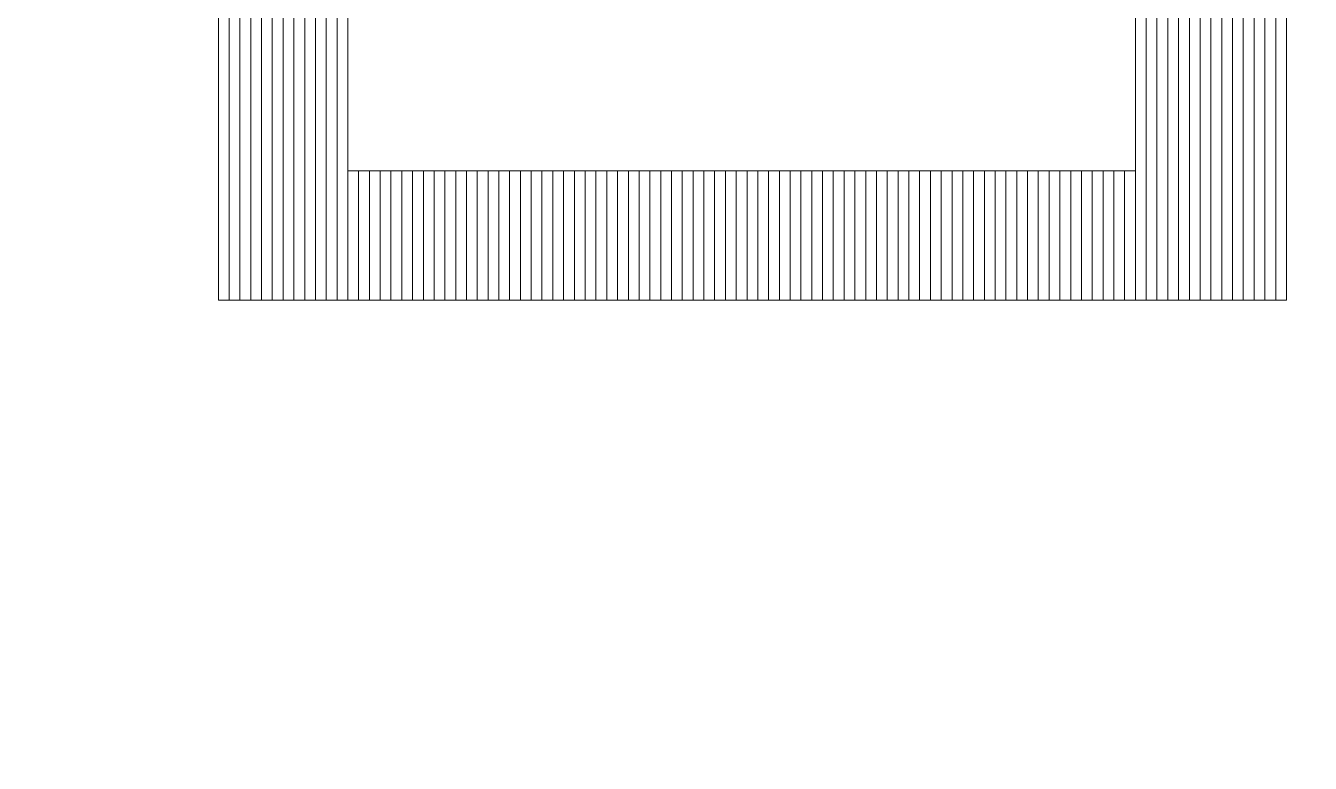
# Model space of a CAD drawing. Header units: millimetres. Extents: x -90 to 99, y -65 to 67.
# Drawn here: x -50.941 to -47.916, y 11.562 to 13.297 of the extents above; entities that cross this region are included whole.
import ezdxf

# ---------------------------------------------------------------- set-up
doc = ezdxf.new("R2010")
doc.units = ezdxf.units.MM
doc.header["$MEASUREMENT"] = 0
doc.layers.add('BG_OUTLINE', color=7, linetype='Continuous')
doc.layers.add('MA_PEN3', color=7, linetype='Continuous')

msp = doc.modelspace()

# ---------------------------------------------------------------- linework, layer by layer
at = {"layer": 'BG_OUTLINE', "color": 3, "lineweight": 9}
msp.add_open_spline([(-71.7269, -61.8795), (-71.7269, -61.8795), (-71.7343, 42.2681), (-71.7343, 42.2681), (-71.7343, 42.2681), (-71.7348, 43.0066), (-71.4419, 43.715), (-70.92, 44.2375), (-70.92, 44.2375), (-70.3982, 44.76), (-69.6866, 45.0538), (-68.9482, 45.0543), (-68.9482, 45.0543), (-68.9482, 45.0543), (75.2046, 45.0543), (75.2046, 45.0543), (75.2046, 45.0543), (76.8319, 45.0552), (78.1763, 43.7805), (78.2661, 42.1556), (78.2661, 42.1556), (78.2661, 42.1556), (78.2661, 31.2814), (78.2661, 31.2814), (78.2661, 31.2814), (78.2661, 31.2814), (72.2646, 31.2814), (72.2646, 31.2814), (72.2646, 31.2814), (72.2646, 31.2814), (72.2646, 26.9814), (72.2646, 26.9814), (72.2646, 26.9814), (72.2646, 26.9814), (78.2661, 26.9814), (78.2661, 26.9814), (78.2661, 26.9814), (78.2661, 26.9814), (78.2661, 18.6553), (78.2661, 18.6553), (78.2661, 18.6553), (78.2661, 18.6553), (72.2496, 18.6553), (72.2496, 18.6553), (72.2496, 18.6553), (72.2496, 18.6553), (72.2496, 14.3553), (72.2496, 14.3553), (72.2496, 14.3553), (72.2496, 14.3553), (78.2661, 14.3553), (78.2661, 14.3553), (78.2661, 14.3553), (78.2661, 14.3553), (78.2661, 9.255), (78.2661, 9.255), (78.2661, 9.255), (78.2661, 9.255), (72.2648, 9.255), (72.2648, 9.255), (72.2648, 9.255), (72.2648, 9.255), (72.2648, 4.955), (72.2648, 4.955), (72.2648, 4.955), (72.2648, 4.955), (78.2661, 4.955), (78.2661, 4.955), (78.2661, 4.955), (78.2661, 4.955), (78.2661, -3.3762), (78.2661, -3.3762), (78.2661, -3.3762), (78.2661, -3.3762), (72.2445, -3.3762), (72.2445, -3.3762), (72.2445, -3.3762), (72.2445, -3.3762), (72.2445, -7.6762), (72.2445, -7.6762), (72.2445, -7.6762), (72.2445, -7.6762), (78.2661, -7.6762), (78.2661, -7.6762), (78.2661, -7.6762), (78.2661, -7.6762), (78.2661, -12.7615), (78.2661, -12.7615), (78.2661, -12.7615), (78.2661, -12.7615), (72.2651, -12.7615), (72.2651, -12.7615), (72.2651, -12.7615), (72.2651, -12.7615), (72.2651, -17.0615), (72.2651, -17.0615), (72.2651, -17.0615), (72.2651, -17.0615), (78.2661, -17.0615), (78.2661, -17.0615), (78.2661, -17.0615), (78.2661, -17.0615), (78.2661, -25.4097), (78.2661, -25.4097), (78.2661, -25.4097), (78.2661, -25.4097), (72.2656, -25.4097), (72.2656, -25.4097), (72.2656, -25.4097), (72.2656, -25.4097), (72.2656, -29.7097), (72.2656, -29.7097), (72.2656, -29.7097), (72.2656, -29.7097), (78.2661, -29.7097), (78.2661, -29.7097), (78.2661, -29.7097), (78.2661, -29.7097), (78.2661, -34.793), (78.2661, -34.793), (78.2661, -34.793), (78.2661, -34.793), (72.2679, -34.793), (72.2679, -34.793), (72.2679, -34.793), (72.2679, -34.793), (72.2679, -39.0929), (72.2679, -39.0929), (72.2679, -39.0929), (72.2679, -39.0929), (78.2661, -39.0929), (78.2661, -39.0929), (78.2661, -39.0929), (78.2661, -39.0929), (78.2661, -47.4269), (78.2661, -47.4269), (78.2661, -47.4269), (78.2661, -47.4269), (72.2679, -47.4269), (72.2679, -47.4269), (72.2679, -47.4269), (72.2679, -47.4269), (72.2679, -51.7269), (72.2679, -51.7269), (72.2679, -51.7269), (72.2679, -51.7269), (78.2661, -51.7269), (78.2661, -51.7269), (78.2661, -51.7269), (78.2661, -51.7269), (78.2661, -51.8138), (78.2661, -51.8138), (78.2661, -51.8138), (78.2661, -51.8138), (78.2656, -61.8468), (78.2656, -61.8468), (78.2656, -61.8468), (78.2661, -62.6669), (77.9407, -63.4536), (77.3612, -64.0339), (77.3612, -64.0339), (76.7817, -64.6142), (75.9915, -64.9405), (75.1713, -64.941), (75.1713, -64.941), (75.1713, -64.941), (-68.6609, -64.9456), (-68.6609, -64.9456), (-68.6609, -64.9456), (-69.4735, -64.9461), (-70.2531, -64.6237), (-70.8281, -64.0495), (-70.8281, -64.0495), (-71.4031, -63.4752), (-71.7264, -62.6922), (-71.7269, -61.8795)], degree=3, knots=[0, 0, 0, 0, 0.022727, 0.022727, 0.022727, 0.022727, 0.045455, 0.045455, 0.045455, 0.045455, 0.068182, 0.068182, 0.068182, 0.068182, 0.090909, 0.090909, 0.090909, 0.090909, 0.113636, 0.113636, 0.113636, 0.113636, 0.136364, 0.136364, 0.136364, 0.136364, 0.159091, 0.159091, 0.159091, 0.159091, 0.181818, 0.181818, 0.181818, 0.181818, 0.204545, 0.204545, 0.204545, 0.204545, 0.227273, 0.227273, 0.227273, 0.227273, 0.25, 0.25, 0.25, 0.25, 0.272727, 0.272727, 0.272727, 0.272727, 0.295455, 0.295455, 0.295455, 0.295455, 0.318182, 0.318182, 0.318182, 0.318182, 0.340909, 0.340909, 0.340909, 0.340909, 0.363636, 0.363636, 0.363636, 0.363636, 0.386364, 0.386364, 0.386364, 0.386364, 0.409091, 0.409091, 0.409091, 0.409091, 0.431818, 0.431818, 0.431818, 0.431818, 0.454545, 0.454545, 0.454545, 0.454545, 0.477273, 0.477273, 0.477273, 0.477273, 0.5, 0.5, 0.5, 0.5, 0.522727, 0.522727, 0.522727, 0.522727, 0.545455, 0.545455, 0.545455, 0.545455, 0.568182, 0.568182, 0.568182, 0.568182, 0.590909, 0.590909, 0.590909, 0.590909, 0.613636, 0.613636, 0.613636, 0.613636, 0.636364, 0.636364, 0.636364, 0.636364, 0.659091, 0.659091, 0.659091, 0.659091, 0.681818, 0.681818, 0.681818, 0.681818, 0.704545, 0.704545, 0.704545, 0.704545, 0.727273, 0.727273, 0.727273, 0.727273, 0.75, 0.75, 0.75, 0.75, 0.772727, 0.772727, 0.772727, 0.772727, 0.795455, 0.795455, 0.795455, 0.795455, 0.818182, 0.818182, 0.818182, 0.818182, 0.840909, 0.840909, 0.840909, 0.840909, 0.863636, 0.863636, 0.863636, 0.863636, 0.886364, 0.886364, 0.886364, 0.886364, 0.909091, 0.909091, 0.909091, 0.909091, 0.931818, 0.931818, 0.931818, 0.931818, 0.954545, 0.954545, 0.954545, 0.954545, 0.977273, 0.977273, 0.977273, 0.977273, 1, 1, 1, 1], dxfattribs=at)
at = {"layer": 'MA_PEN3', "color": 5, "lineweight": 9}
for points in [[(-50.4617, 12.6512), (-50.4617, 12.6512), (-50.4871, 12.6512), (-50.4871, 12.6512), (-50.4871, 12.6512), (-50.4871, 12.6512), (-50.4871, 25.0972), (-50.4871, 25.0972), (-50.4871, 25.0972), (-50.4871, 25.0972), (-50.4617, 25.0972), (-50.4617, 25.0972), (-50.4617, 25.0972), (-50.4617, 25.0972), (-50.4617, 12.6512), (-50.4617, 12.6512)], [(-50.4363, 12.6512), (-50.4363, 12.6512), (-50.4617, 12.6512), (-50.4617, 12.6512), (-50.4617, 12.6512), (-50.4617, 12.6512), (-50.4617, 25.0972), (-50.4617, 25.0972), (-50.4617, 25.0972), (-50.4617, 25.0972), (-50.4363, 25.0972), (-50.4363, 25.0972), (-50.4363, 25.0972), (-50.4363, 25.0972), (-50.4363, 12.6512), (-50.4363, 12.6512)], [(-50.4109, 12.6512), (-50.4109, 12.6512), (-50.4363, 12.6512), (-50.4363, 12.6512), (-50.4363, 12.6512), (-50.4363, 12.6512), (-50.4363, 25.0972), (-50.4363, 25.0972), (-50.4363, 25.0972), (-50.4363, 25.0972), (-50.4109, 25.0972), (-50.4109, 25.0972), (-50.4109, 25.0972), (-50.4109, 25.0972), (-50.4109, 12.6512), (-50.4109, 12.6512)], [(-50.3855, 12.6512), (-50.3855, 12.6512), (-50.4109, 12.6512), (-50.4109, 12.6512), (-50.4109, 12.6512), (-50.4109, 12.6512), (-50.4109, 25.0972), (-50.4109, 25.0972), (-50.4109, 25.0972), (-50.4109, 25.0972), (-50.3855, 25.0972), (-50.3855, 25.0972), (-50.3855, 25.0972), (-50.3855, 25.0972), (-50.3855, 12.6512), (-50.3855, 12.6512)], [(-50.3601, 12.6512), (-50.3601, 12.6512), (-50.3855, 12.6512), (-50.3855, 12.6512), (-50.3855, 12.6512), (-50.3855, 12.6512), (-50.3855, 25.0972), (-50.3855, 25.0972), (-50.3855, 25.0972), (-50.3855, 25.0972), (-50.3601, 25.0972), (-50.3601, 25.0972), (-50.3601, 25.0972), (-50.3601, 25.0972), (-50.3601, 12.6512), (-50.3601, 12.6512)], [(-50.3347, 12.6512), (-50.3347, 12.6512), (-50.3601, 12.6512), (-50.3601, 12.6512), (-50.3601, 12.6512), (-50.3601, 12.6512), (-50.3601, 25.0972), (-50.3601, 25.0972), (-50.3601, 25.0972), (-50.3601, 25.0972), (-50.3347, 25.0972), (-50.3347, 25.0972), (-50.3347, 25.0972), (-50.3347, 25.0972), (-50.3347, 12.6512), (-50.3347, 12.6512)], [(-50.3093, 12.6512), (-50.3093, 12.6512), (-50.3347, 12.6512), (-50.3347, 12.6512), (-50.3347, 12.6512), (-50.3347, 12.6512), (-50.3347, 25.0972), (-50.3347, 25.0972), (-50.3347, 25.0972), (-50.3347, 25.0972), (-50.3093, 25.0972), (-50.3093, 25.0972), (-50.3093, 25.0972), (-50.3093, 25.0972), (-50.3093, 12.6512), (-50.3093, 12.6512)], [(-50.2839, 12.6512), (-50.2839, 12.6512), (-50.3093, 12.6512), (-50.3093, 12.6512), (-50.3093, 12.6512), (-50.3093, 12.6512), (-50.3093, 25.0972), (-50.3093, 25.0972), (-50.3093, 25.0972), (-50.3093, 25.0972), (-50.2839, 25.0972), (-50.2839, 25.0972), (-50.2839, 25.0972), (-50.2839, 25.0972), (-50.2839, 12.6512), (-50.2839, 12.6512)], [(-48.2773, 12.6512), (-48.2773, 12.6512), (-48.3027, 12.6512), (-48.3027, 12.6512), (-48.3027, 12.6512), (-48.3027, 12.6512), (-48.3027, 25.0972), (-48.3027, 25.0972), (-48.3027, 25.0972), (-48.3027, 25.0972), (-48.2773, 25.0972), (-48.2773, 25.0972), (-48.2773, 25.0972), (-48.2773, 25.0972), (-48.2773, 12.6512), (-48.2773, 12.6512)], [(-48.2519, 12.6512), (-48.2519, 12.6512), (-48.2773, 12.6512), (-48.2773, 12.6512), (-48.2773, 12.6512), (-48.2773, 12.6512), (-48.2773, 25.0972), (-48.2773, 25.0972), (-48.2773, 25.0972), (-48.2773, 25.0972), (-48.2519, 25.0972), (-48.2519, 25.0972), (-48.2519, 25.0972), (-48.2519, 25.0972), (-48.2519, 12.6512), (-48.2519, 12.6512)], [(-48.2265, 12.6512), (-48.2265, 12.6512), (-48.2519, 12.6512), (-48.2519, 12.6512), (-48.2519, 12.6512), (-48.2519, 12.6512), (-48.2519, 25.0972), (-48.2519, 25.0972), (-48.2519, 25.0972), (-48.2519, 25.0972), (-48.2265, 25.0972), (-48.2265, 25.0972), (-48.2265, 25.0972), (-48.2265, 25.0972), (-48.2265, 12.6512), (-48.2265, 12.6512)], [(-48.2011, 12.6512), (-48.2011, 12.6512), (-48.2265, 12.6512), (-48.2265, 12.6512), (-48.2265, 12.6512), (-48.2265, 12.6512), (-48.2265, 25.0972), (-48.2265, 25.0972), (-48.2265, 25.0972), (-48.2265, 25.0972), (-48.2011, 25.0972), (-48.2011, 25.0972), (-48.2011, 25.0972), (-48.2011, 25.0972), (-48.2011, 12.6512), (-48.2011, 12.6512)], [(-48.1757, 12.6512), (-48.1757, 12.6512), (-48.2011, 12.6512), (-48.2011, 12.6512), (-48.2011, 12.6512), (-48.2011, 12.6512), (-48.2011, 25.0972), (-48.2011, 25.0972), (-48.2011, 25.0972), (-48.2011, 25.0972), (-48.1757, 25.0972), (-48.1757, 25.0972), (-48.1757, 25.0972), (-48.1757, 25.0972), (-48.1757, 12.6512), (-48.1757, 12.6512)], [(-48.1503, 12.6512), (-48.1503, 12.6512), (-48.1757, 12.6512), (-48.1757, 12.6512), (-48.1757, 12.6512), (-48.1757, 12.6512), (-48.1757, 25.0972), (-48.1757, 25.0972), (-48.1757, 25.0972), (-48.1757, 25.0972), (-48.1503, 25.0972), (-48.1503, 25.0972), (-48.1503, 25.0972), (-48.1503, 25.0972), (-48.1503, 12.6512), (-48.1503, 12.6512)], [(-48.1249, 12.6512), (-48.1249, 12.6512), (-48.1503, 12.6512), (-48.1503, 12.6512), (-48.1503, 12.6512), (-48.1503, 12.6512), (-48.1503, 25.0972), (-48.1503, 25.0972), (-48.1503, 25.0972), (-48.1503, 25.0972), (-48.1249, 25.0972), (-48.1249, 25.0972), (-48.1249, 25.0972), (-48.1249, 25.0972), (-48.1249, 12.6512), (-48.1249, 12.6512)], [(-48.0995, 12.6512), (-48.0995, 12.6512), (-48.1249, 12.6512), (-48.1249, 12.6512), (-48.1249, 12.6512), (-48.1249, 12.6512), (-48.1249, 25.0972), (-48.1249, 25.0972), (-48.1249, 25.0972), (-48.1249, 25.0972), (-48.0995, 25.0972), (-48.0995, 25.0972), (-48.0995, 25.0972), (-48.0995, 25.0972), (-48.0995, 12.6512), (-48.0995, 12.6512)], [(-48.0741, 12.6512), (-48.0741, 12.6512), (-48.0995, 12.6512), (-48.0995, 12.6512), (-48.0995, 12.6512), (-48.0995, 12.6512), (-48.0995, 25.0972), (-48.0995, 25.0972), (-48.0995, 25.0972), (-48.0995, 25.0972), (-48.0741, 25.0972), (-48.0741, 25.0972), (-48.0741, 25.0972), (-48.0741, 25.0972), (-48.0741, 12.6512), (-48.0741, 12.6512)], [(-48.0487, 12.6512), (-48.0487, 12.6512), (-48.0741, 12.6512), (-48.0741, 12.6512), (-48.0741, 12.6512), (-48.0741, 12.6512), (-48.0741, 25.0972), (-48.0741, 25.0972), (-48.0741, 25.0972), (-48.0741, 25.0972), (-48.0487, 25.0972), (-48.0487, 25.0972), (-48.0487, 25.0972), (-48.0487, 25.0972), (-48.0487, 12.6512), (-48.0487, 12.6512)], [(-48.0233, 12.6512), (-48.0233, 12.6512), (-48.0487, 12.6512), (-48.0487, 12.6512), (-48.0487, 12.6512), (-48.0487, 12.6512), (-48.0487, 25.0972), (-48.0487, 25.0972), (-48.0487, 25.0972), (-48.0487, 25.0972), (-48.0233, 25.0972), (-48.0233, 25.0972), (-48.0233, 25.0972), (-48.0233, 25.0972), (-48.0233, 12.6512), (-48.0233, 12.6512)], [(-47.9979, 12.6512), (-47.9979, 12.6512), (-48.0233, 12.6512), (-48.0233, 12.6512), (-48.0233, 12.6512), (-48.0233, 12.6512), (-48.0233, 25.0972), (-48.0233, 25.0972), (-48.0233, 25.0972), (-48.0233, 25.0972), (-47.9979, 25.0972), (-47.9979, 25.0972), (-47.9979, 25.0972), (-47.9979, 25.0972), (-47.9979, 12.6512), (-47.9979, 12.6512)], [(-47.9725, 12.6512), (-47.9725, 12.6512), (-47.9979, 12.6512), (-47.9979, 12.6512), (-47.9979, 12.6512), (-47.9979, 12.6512), (-47.9979, 25.0972), (-47.9979, 25.0972), (-47.9979, 25.0972), (-47.9979, 25.0972), (-47.9725, 25.0972), (-47.9725, 25.0972), (-47.9725, 25.0972), (-47.9725, 25.0972), (-47.9725, 12.6512), (-47.9725, 12.6512)], [(-50.2586, 12.6512), (-50.2586, 12.6512), (-50.2839, 12.6512), (-50.2839, 12.6512), (-50.2839, 12.6512), (-50.2839, 12.6512), (-50.2839, 15.3436), (-50.2839, 15.3436), (-50.2839, 15.3436), (-50.2839, 15.3436), (-50.2586, 15.3436), (-50.2586, 15.3436), (-50.2586, 15.3436), (-50.2586, 15.3436), (-50.2586, 12.6512), (-50.2586, 12.6512)], [(-50.2331, 12.6512), (-50.2331, 12.6512), (-50.2586, 12.6512), (-50.2586, 12.6512), (-50.2586, 12.6512), (-50.2586, 12.6512), (-50.2586, 15.3436), (-50.2586, 15.3436), (-50.2586, 15.3436), (-50.2586, 15.3436), (-50.2331, 15.3436), (-50.2331, 15.3436), (-50.2331, 15.3436), (-50.2331, 15.3436), (-50.2331, 12.6512), (-50.2331, 12.6512)], [(-50.2077, 12.6512), (-50.2077, 12.6512), (-50.2331, 12.6512), (-50.2331, 12.6512), (-50.2331, 12.6512), (-50.2331, 12.6512), (-50.2331, 15.3436), (-50.2331, 15.3436), (-50.2331, 15.3436), (-50.2331, 15.3436), (-50.2077, 15.3436), (-50.2077, 15.3436), (-50.2077, 15.3436), (-50.2077, 15.3436), (-50.2077, 12.6512), (-50.2077, 12.6512)], [(-50.1824, 12.6512), (-50.1824, 12.6512), (-50.2077, 12.6512), (-50.2077, 12.6512), (-50.2077, 12.6512), (-50.2077, 12.6512), (-50.2077, 15.3436), (-50.2077, 15.3436), (-50.2077, 15.3436), (-50.2077, 15.3436), (-50.1824, 15.3436), (-50.1824, 15.3436), (-50.1824, 15.3436), (-50.1824, 15.3436), (-50.1824, 12.6512), (-50.1824, 12.6512)], [(-48.3027, 12.6512), (-48.3027, 12.6512), (-48.3281, 12.6512), (-48.3281, 12.6512), (-48.3281, 12.6512), (-48.3281, 12.6512), (-48.3281, 14.7086), (-48.3281, 14.7086), (-48.3281, 14.7086), (-48.3281, 14.7086), (-48.3027, 14.7086), (-48.3027, 14.7086), (-48.3027, 14.7086), (-48.3027, 14.7086), (-48.3027, 12.6512), (-48.3027, 12.6512)], [(-50.1569, 12.6512), (-50.1569, 12.6512), (-50.1824, 12.6512), (-50.1824, 12.6512), (-50.1824, 12.6512), (-50.1824, 12.6512), (-50.1824, 12.956), (-50.1824, 12.956), (-50.1824, 12.956), (-50.1824, 12.956), (-50.1569, 12.956), (-50.1569, 12.956), (-50.1569, 12.956), (-50.1569, 12.956), (-50.1569, 12.6512), (-50.1569, 12.6512)], [(-50.1315, 12.6512), (-50.1315, 12.6512), (-50.1569, 12.6512), (-50.1569, 12.6512), (-50.1569, 12.6512), (-50.1569, 12.6512), (-50.1569, 12.956), (-50.1569, 12.956), (-50.1569, 12.956), (-50.1569, 12.956), (-50.1315, 12.956), (-50.1315, 12.956), (-50.1315, 12.956), (-50.1315, 12.956), (-50.1315, 12.6512), (-50.1315, 12.6512)], [(-50.1062, 12.6512), (-50.1062, 12.6512), (-50.1315, 12.6512), (-50.1315, 12.6512), (-50.1315, 12.6512), (-50.1315, 12.6512), (-50.1315, 12.956), (-50.1315, 12.956), (-50.1315, 12.956), (-50.1315, 12.956), (-50.1062, 12.956), (-50.1062, 12.956), (-50.1062, 12.956), (-50.1062, 12.956), (-50.1062, 12.6512), (-50.1062, 12.6512)], [(-50.0807, 12.6512), (-50.0807, 12.6512), (-50.1062, 12.6512), (-50.1062, 12.6512), (-50.1062, 12.6512), (-50.1062, 12.6512), (-50.1062, 12.956), (-50.1062, 12.956), (-50.1062, 12.956), (-50.1062, 12.956), (-50.0807, 12.956), (-50.0807, 12.956), (-50.0807, 12.956), (-50.0807, 12.956), (-50.0807, 12.6512), (-50.0807, 12.6512)], [(-50.0553, 12.6512), (-50.0553, 12.6512), (-50.0807, 12.6512), (-50.0807, 12.6512), (-50.0807, 12.6512), (-50.0807, 12.6512), (-50.0807, 12.956), (-50.0807, 12.956), (-50.0807, 12.956), (-50.0807, 12.956), (-50.0553, 12.956), (-50.0553, 12.956), (-50.0553, 12.956), (-50.0553, 12.956), (-50.0553, 12.6512), (-50.0553, 12.6512)], [(-50.03, 12.6512), (-50.03, 12.6512), (-50.0553, 12.6512), (-50.0553, 12.6512), (-50.0553, 12.6512), (-50.0553, 12.6512), (-50.0553, 12.956), (-50.0553, 12.956), (-50.0553, 12.956), (-50.0553, 12.956), (-50.03, 12.956), (-50.03, 12.956), (-50.03, 12.956), (-50.03, 12.956), (-50.03, 12.6512), (-50.03, 12.6512)], [(-50.0045, 12.6512), (-50.0045, 12.6512), (-50.03, 12.6512), (-50.03, 12.6512), (-50.03, 12.6512), (-50.03, 12.6512), (-50.03, 12.956), (-50.03, 12.956), (-50.03, 12.956), (-50.03, 12.956), (-50.0045, 12.956), (-50.0045, 12.956), (-50.0045, 12.956), (-50.0045, 12.956), (-50.0045, 12.6512), (-50.0045, 12.6512)], [(-49.9791, 12.6512), (-49.9791, 12.6512), (-50.0045, 12.6512), (-50.0045, 12.6512), (-50.0045, 12.6512), (-50.0045, 12.6512), (-50.0045, 12.956), (-50.0045, 12.956), (-50.0045, 12.956), (-50.0045, 12.956), (-49.9791, 12.956), (-49.9791, 12.956), (-49.9791, 12.956), (-49.9791, 12.956), (-49.9791, 12.6512), (-49.9791, 12.6512)], [(-49.9538, 12.6512), (-49.9538, 12.6512), (-49.9791, 12.6512), (-49.9791, 12.6512), (-49.9791, 12.6512), (-49.9791, 12.6512), (-49.9791, 12.956), (-49.9791, 12.956), (-49.9791, 12.956), (-49.9791, 12.956), (-49.9538, 12.956), (-49.9538, 12.956), (-49.9538, 12.956), (-49.9538, 12.956), (-49.9538, 12.6512), (-49.9538, 12.6512)], [(-49.9283, 12.6512), (-49.9283, 12.6512), (-49.9538, 12.6512), (-49.9538, 12.6512), (-49.9538, 12.6512), (-49.9538, 12.6512), (-49.9538, 12.956), (-49.9538, 12.956), (-49.9538, 12.956), (-49.9538, 12.956), (-49.9283, 12.956), (-49.9283, 12.956), (-49.9283, 12.956), (-49.9283, 12.956), (-49.9283, 12.6512), (-49.9283, 12.6512)], [(-49.9029, 12.6512), (-49.9029, 12.6512), (-49.9283, 12.6512), (-49.9283, 12.6512), (-49.9283, 12.6512), (-49.9283, 12.6512), (-49.9283, 12.956), (-49.9283, 12.956), (-49.9283, 12.956), (-49.9283, 12.956), (-49.9029, 12.956), (-49.9029, 12.956), (-49.9029, 12.956), (-49.9029, 12.956), (-49.9029, 12.6512), (-49.9029, 12.6512)], [(-49.8776, 12.6512), (-49.8776, 12.6512), (-49.9029, 12.6512), (-49.9029, 12.6512), (-49.9029, 12.6512), (-49.9029, 12.6512), (-49.9029, 12.956), (-49.9029, 12.956), (-49.9029, 12.956), (-49.9029, 12.956), (-49.8776, 12.956), (-49.8776, 12.956), (-49.8776, 12.956), (-49.8776, 12.956), (-49.8776, 12.6512), (-49.8776, 12.6512)], [(-49.8521, 12.6512), (-49.8521, 12.6512), (-49.8776, 12.6512), (-49.8776, 12.6512), (-49.8776, 12.6512), (-49.8776, 12.6512), (-49.8776, 12.956), (-49.8776, 12.956), (-49.8776, 12.956), (-49.8776, 12.956), (-49.8521, 12.956), (-49.8521, 12.956), (-49.8521, 12.956), (-49.8521, 12.956), (-49.8521, 12.6512), (-49.8521, 12.6512)], [(-49.8267, 12.6512), (-49.8267, 12.6512), (-49.8521, 12.6512), (-49.8521, 12.6512), (-49.8521, 12.6512), (-49.8521, 12.6512), (-49.8521, 12.956), (-49.8521, 12.956), (-49.8521, 12.956), (-49.8521, 12.956), (-49.8267, 12.956), (-49.8267, 12.956), (-49.8267, 12.956), (-49.8267, 12.956), (-49.8267, 12.6512), (-49.8267, 12.6512)], [(-49.8014, 12.6512), (-49.8014, 12.6512), (-49.8267, 12.6512), (-49.8267, 12.6512), (-49.8267, 12.6512), (-49.8267, 12.6512), (-49.8267, 12.956), (-49.8267, 12.956), (-49.8267, 12.956), (-49.8267, 12.956), (-49.8014, 12.956), (-49.8014, 12.956), (-49.8014, 12.956), (-49.8014, 12.956), (-49.8014, 12.6512), (-49.8014, 12.6512)], [(-49.7759, 12.6512), (-49.7759, 12.6512), (-49.8014, 12.6512), (-49.8014, 12.6512), (-49.8014, 12.6512), (-49.8014, 12.6512), (-49.8014, 12.956), (-49.8014, 12.956), (-49.8014, 12.956), (-49.8014, 12.956), (-49.7759, 12.956), (-49.7759, 12.956), (-49.7759, 12.956), (-49.7759, 12.956), (-49.7759, 12.6512), (-49.7759, 12.6512)], [(-49.7505, 12.6512), (-49.7505, 12.6512), (-49.7759, 12.6512), (-49.7759, 12.6512), (-49.7759, 12.6512), (-49.7759, 12.6512), (-49.7759, 12.956), (-49.7759, 12.956), (-49.7759, 12.956), (-49.7759, 12.956), (-49.7505, 12.956), (-49.7505, 12.956), (-49.7505, 12.956), (-49.7505, 12.956), (-49.7505, 12.6512), (-49.7505, 12.6512)], [(-49.7252, 12.6512), (-49.7252, 12.6512), (-49.7505, 12.6512), (-49.7505, 12.6512), (-49.7505, 12.6512), (-49.7505, 12.6512), (-49.7505, 12.956), (-49.7505, 12.956), (-49.7505, 12.956), (-49.7505, 12.956), (-49.7252, 12.956), (-49.7252, 12.956), (-49.7252, 12.956), (-49.7252, 12.956), (-49.7252, 12.6512), (-49.7252, 12.6512)], [(-49.6997, 12.6512), (-49.6997, 12.6512), (-49.7252, 12.6512), (-49.7252, 12.6512), (-49.7252, 12.6512), (-49.7252, 12.6512), (-49.7252, 12.956), (-49.7252, 12.956), (-49.7252, 12.956), (-49.7252, 12.956), (-49.6997, 12.956), (-49.6997, 12.956), (-49.6997, 12.956), (-49.6997, 12.956), (-49.6997, 12.6512), (-49.6997, 12.6512)], [(-49.6743, 12.6512), (-49.6743, 12.6512), (-49.6997, 12.6512), (-49.6997, 12.6512), (-49.6997, 12.6512), (-49.6997, 12.6512), (-49.6997, 12.956), (-49.6997, 12.956), (-49.6997, 12.956), (-49.6997, 12.956), (-49.6743, 12.956), (-49.6743, 12.956), (-49.6743, 12.956), (-49.6743, 12.956), (-49.6743, 12.6512), (-49.6743, 12.6512)], [(-49.649, 12.6512), (-49.649, 12.6512), (-49.6743, 12.6512), (-49.6743, 12.6512), (-49.6743, 12.6512), (-49.6743, 12.6512), (-49.6743, 12.956), (-49.6743, 12.956), (-49.6743, 12.956), (-49.6743, 12.956), (-49.649, 12.956), (-49.649, 12.956), (-49.649, 12.956), (-49.649, 12.956), (-49.649, 12.6512), (-49.649, 12.6512)], [(-49.6235, 12.6512), (-49.6235, 12.6512), (-49.649, 12.6512), (-49.649, 12.6512), (-49.649, 12.6512), (-49.649, 12.6512), (-49.649, 12.956), (-49.649, 12.956), (-49.649, 12.956), (-49.649, 12.956), (-49.6235, 12.956), (-49.6235, 12.956), (-49.6235, 12.956), (-49.6235, 12.956), (-49.6235, 12.6512), (-49.6235, 12.6512)], [(-49.5981, 12.6512), (-49.5981, 12.6512), (-49.6235, 12.6512), (-49.6235, 12.6512), (-49.6235, 12.6512), (-49.6235, 12.6512), (-49.6235, 12.956), (-49.6235, 12.956), (-49.6235, 12.956), (-49.6235, 12.956), (-49.5981, 12.956), (-49.5981, 12.956), (-49.5981, 12.956), (-49.5981, 12.956), (-49.5981, 12.6512), (-49.5981, 12.6512)], [(-49.5728, 12.6512), (-49.5728, 12.6512), (-49.5981, 12.6512), (-49.5981, 12.6512), (-49.5981, 12.6512), (-49.5981, 12.6512), (-49.5981, 12.956), (-49.5981, 12.956), (-49.5981, 12.956), (-49.5981, 12.956), (-49.5728, 12.956), (-49.5728, 12.956), (-49.5728, 12.956), (-49.5728, 12.956), (-49.5728, 12.6512), (-49.5728, 12.6512)], [(-49.5473, 12.6512), (-49.5473, 12.6512), (-49.5728, 12.6512), (-49.5728, 12.6512), (-49.5728, 12.6512), (-49.5728, 12.6512), (-49.5728, 12.956), (-49.5728, 12.956), (-49.5728, 12.956), (-49.5728, 12.956), (-49.5473, 12.956), (-49.5473, 12.956), (-49.5473, 12.956), (-49.5473, 12.956), (-49.5473, 12.6512), (-49.5473, 12.6512)], [(-49.5219, 12.6512), (-49.5219, 12.6512), (-49.5473, 12.6512), (-49.5473, 12.6512), (-49.5473, 12.6512), (-49.5473, 12.6512), (-49.5473, 12.956), (-49.5473, 12.956), (-49.5473, 12.956), (-49.5473, 12.956), (-49.5219, 12.956), (-49.5219, 12.956), (-49.5219, 12.956), (-49.5219, 12.956), (-49.5219, 12.6512), (-49.5219, 12.6512)], [(-49.4966, 12.6512), (-49.4966, 12.6512), (-49.5219, 12.6512), (-49.5219, 12.6512), (-49.5219, 12.6512), (-49.5219, 12.6512), (-49.5219, 12.956), (-49.5219, 12.956), (-49.5219, 12.956), (-49.5219, 12.956), (-49.4966, 12.956), (-49.4966, 12.956), (-49.4966, 12.956), (-49.4966, 12.956), (-49.4966, 12.6512), (-49.4966, 12.6512)], [(-49.4711, 12.6512), (-49.4711, 12.6512), (-49.4966, 12.6512), (-49.4966, 12.6512), (-49.4966, 12.6512), (-49.4966, 12.6512), (-49.4966, 12.956), (-49.4966, 12.956), (-49.4966, 12.956), (-49.4966, 12.956), (-49.4711, 12.956), (-49.4711, 12.956), (-49.4711, 12.956), (-49.4711, 12.956), (-49.4711, 12.6512), (-49.4711, 12.6512)], [(-49.4457, 12.6512), (-49.4457, 12.6512), (-49.4711, 12.6512), (-49.4711, 12.6512), (-49.4711, 12.6512), (-49.4711, 12.6512), (-49.4711, 12.956), (-49.4711, 12.956), (-49.4711, 12.956), (-49.4711, 12.956), (-49.4457, 12.956), (-49.4457, 12.956), (-49.4457, 12.956), (-49.4457, 12.956), (-49.4457, 12.6512), (-49.4457, 12.6512)], [(-49.4204, 12.6512), (-49.4204, 12.6512), (-49.4457, 12.6512), (-49.4457, 12.6512), (-49.4457, 12.6512), (-49.4457, 12.6512), (-49.4457, 12.956), (-49.4457, 12.956), (-49.4457, 12.956), (-49.4457, 12.956), (-49.4204, 12.956), (-49.4204, 12.956), (-49.4204, 12.956), (-49.4204, 12.956), (-49.4204, 12.6512), (-49.4204, 12.6512)], [(-49.3949, 12.6512), (-49.3949, 12.6512), (-49.4204, 12.6512), (-49.4204, 12.6512), (-49.4204, 12.6512), (-49.4204, 12.6512), (-49.4204, 12.956), (-49.4204, 12.956), (-49.4204, 12.956), (-49.4204, 12.956), (-49.3949, 12.956), (-49.3949, 12.956), (-49.3949, 12.956), (-49.3949, 12.956), (-49.3949, 12.6512), (-49.3949, 12.6512)], [(-49.3695, 12.6512), (-49.3695, 12.6512), (-49.3949, 12.6512), (-49.3949, 12.6512), (-49.3949, 12.6512), (-49.3949, 12.6512), (-49.3949, 12.956), (-49.3949, 12.956), (-49.3949, 12.956), (-49.3949, 12.956), (-49.3695, 12.956), (-49.3695, 12.956), (-49.3695, 12.956), (-49.3695, 12.956), (-49.3695, 12.6512), (-49.3695, 12.6512)], [(-49.3442, 12.6512), (-49.3442, 12.6512), (-49.3695, 12.6512), (-49.3695, 12.6512), (-49.3695, 12.6512), (-49.3695, 12.6512), (-49.3695, 12.956), (-49.3695, 12.956), (-49.3695, 12.956), (-49.3695, 12.956), (-49.3442, 12.956), (-49.3442, 12.956), (-49.3442, 12.956), (-49.3442, 12.956), (-49.3442, 12.6512), (-49.3442, 12.6512)], [(-49.3187, 12.6512), (-49.3187, 12.6512), (-49.3442, 12.6512), (-49.3442, 12.6512), (-49.3442, 12.6512), (-49.3442, 12.6512), (-49.3442, 12.956), (-49.3442, 12.956), (-49.3442, 12.956), (-49.3442, 12.956), (-49.3187, 12.956), (-49.3187, 12.956), (-49.3187, 12.956), (-49.3187, 12.956), (-49.3187, 12.6512), (-49.3187, 12.6512)], [(-49.2933, 12.6512), (-49.2933, 12.6512), (-49.3187, 12.6512), (-49.3187, 12.6512), (-49.3187, 12.6512), (-49.3187, 12.6512), (-49.3187, 12.956), (-49.3187, 12.956), (-49.3187, 12.956), (-49.3187, 12.956), (-49.2933, 12.956), (-49.2933, 12.956), (-49.2933, 12.956), (-49.2933, 12.956), (-49.2933, 12.6512), (-49.2933, 12.6512)], [(-49.268, 12.6512), (-49.268, 12.6512), (-49.2933, 12.6512), (-49.2933, 12.6512), (-49.2933, 12.6512), (-49.2933, 12.6512), (-49.2933, 12.956), (-49.2933, 12.956), (-49.2933, 12.956), (-49.2933, 12.956), (-49.268, 12.956), (-49.268, 12.956), (-49.268, 12.956), (-49.268, 12.956), (-49.268, 12.6512), (-49.268, 12.6512)], [(-49.2425, 12.6512), (-49.2425, 12.6512), (-49.268, 12.6512), (-49.268, 12.6512), (-49.268, 12.6512), (-49.268, 12.6512), (-49.268, 12.956), (-49.268, 12.956), (-49.268, 12.956), (-49.268, 12.956), (-49.2425, 12.956), (-49.2425, 12.956), (-49.2425, 12.956), (-49.2425, 12.956), (-49.2425, 12.6512), (-49.2425, 12.6512)], [(-49.2171, 12.6512), (-49.2171, 12.6512), (-49.2425, 12.6512), (-49.2425, 12.6512), (-49.2425, 12.6512), (-49.2425, 12.6512), (-49.2425, 12.956), (-49.2425, 12.956), (-49.2425, 12.956), (-49.2425, 12.956), (-49.2171, 12.956), (-49.2171, 12.956), (-49.2171, 12.956), (-49.2171, 12.956), (-49.2171, 12.6512), (-49.2171, 12.6512)], [(-49.1917, 12.6512), (-49.1917, 12.6512), (-49.2171, 12.6512), (-49.2171, 12.6512), (-49.2171, 12.6512), (-49.2171, 12.6512), (-49.2171, 12.956), (-49.2171, 12.956), (-49.2171, 12.956), (-49.2171, 12.956), (-49.1917, 12.956), (-49.1917, 12.956), (-49.1917, 12.956), (-49.1917, 12.956), (-49.1917, 12.6512), (-49.1917, 12.6512)], [(-49.1663, 12.6512), (-49.1663, 12.6512), (-49.1917, 12.6512), (-49.1917, 12.6512), (-49.1917, 12.6512), (-49.1917, 12.6512), (-49.1917, 12.956), (-49.1917, 12.956), (-49.1917, 12.956), (-49.1917, 12.956), (-49.1663, 12.956), (-49.1663, 12.956), (-49.1663, 12.956), (-49.1663, 12.956), (-49.1663, 12.6512), (-49.1663, 12.6512)], [(-49.1409, 12.6512), (-49.1409, 12.6512), (-49.1663, 12.6512), (-49.1663, 12.6512), (-49.1663, 12.6512), (-49.1663, 12.6512), (-49.1663, 12.956), (-49.1663, 12.956), (-49.1663, 12.956), (-49.1663, 12.956), (-49.1409, 12.956), (-49.1409, 12.956), (-49.1409, 12.956), (-49.1409, 12.956), (-49.1409, 12.6512), (-49.1409, 12.6512)], [(-49.1155, 12.6512), (-49.1155, 12.6512), (-49.1409, 12.6512), (-49.1409, 12.6512), (-49.1409, 12.6512), (-49.1409, 12.6512), (-49.1409, 12.956), (-49.1409, 12.956), (-49.1409, 12.956), (-49.1409, 12.956), (-49.1155, 12.956), (-49.1155, 12.956), (-49.1155, 12.956), (-49.1155, 12.956), (-49.1155, 12.6512), (-49.1155, 12.6512)], [(-49.0901, 12.6512), (-49.0901, 12.6512), (-49.1155, 12.6512), (-49.1155, 12.6512), (-49.1155, 12.6512), (-49.1155, 12.6512), (-49.1155, 12.956), (-49.1155, 12.956), (-49.1155, 12.956), (-49.1155, 12.956), (-49.0901, 12.956), (-49.0901, 12.956), (-49.0901, 12.956), (-49.0901, 12.956), (-49.0901, 12.6512), (-49.0901, 12.6512)], [(-49.0647, 12.6512), (-49.0647, 12.6512), (-49.0901, 12.6512), (-49.0901, 12.6512), (-49.0901, 12.6512), (-49.0901, 12.6512), (-49.0901, 12.956), (-49.0901, 12.956), (-49.0901, 12.956), (-49.0901, 12.956), (-49.0647, 12.956), (-49.0647, 12.956), (-49.0647, 12.956), (-49.0647, 12.956), (-49.0647, 12.6512), (-49.0647, 12.6512)], [(-49.0393, 12.6512), (-49.0393, 12.6512), (-49.0647, 12.6512), (-49.0647, 12.6512), (-49.0647, 12.6512), (-49.0647, 12.6512), (-49.0647, 12.956), (-49.0647, 12.956), (-49.0647, 12.956), (-49.0647, 12.956), (-49.0393, 12.956), (-49.0393, 12.956), (-49.0393, 12.956), (-49.0393, 12.956), (-49.0393, 12.6512), (-49.0393, 12.6512)], [(-49.0139, 12.6512), (-49.0139, 12.6512), (-49.0393, 12.6512), (-49.0393, 12.6512), (-49.0393, 12.6512), (-49.0393, 12.6512), (-49.0393, 12.956), (-49.0393, 12.956), (-49.0393, 12.956), (-49.0393, 12.956), (-49.0139, 12.956), (-49.0139, 12.956), (-49.0139, 12.956), (-49.0139, 12.956), (-49.0139, 12.6512), (-49.0139, 12.6512)], [(-48.9885, 12.6512), (-48.9885, 12.6512), (-49.0139, 12.6512), (-49.0139, 12.6512), (-49.0139, 12.6512), (-49.0139, 12.6512), (-49.0139, 12.956), (-49.0139, 12.956), (-49.0139, 12.956), (-49.0139, 12.956), (-48.9885, 12.956), (-48.9885, 12.956), (-48.9885, 12.956), (-48.9885, 12.956), (-48.9885, 12.6512), (-48.9885, 12.6512)], [(-48.9631, 12.6512), (-48.9631, 12.6512), (-48.9885, 12.6512), (-48.9885, 12.6512), (-48.9885, 12.6512), (-48.9885, 12.6512), (-48.9885, 12.956), (-48.9885, 12.956), (-48.9885, 12.956), (-48.9885, 12.956), (-48.9631, 12.956), (-48.9631, 12.956), (-48.9631, 12.956), (-48.9631, 12.956), (-48.9631, 12.6512), (-48.9631, 12.6512)], [(-48.9377, 12.6512), (-48.9377, 12.6512), (-48.9631, 12.6512), (-48.9631, 12.6512), (-48.9631, 12.6512), (-48.9631, 12.6512), (-48.9631, 12.956), (-48.9631, 12.956), (-48.9631, 12.956), (-48.9631, 12.956), (-48.9377, 12.956), (-48.9377, 12.956), (-48.9377, 12.956), (-48.9377, 12.956), (-48.9377, 12.6512), (-48.9377, 12.6512)], [(-48.9123, 12.6512), (-48.9123, 12.6512), (-48.9377, 12.6512), (-48.9377, 12.6512), (-48.9377, 12.6512), (-48.9377, 12.6512), (-48.9377, 12.956), (-48.9377, 12.956), (-48.9377, 12.956), (-48.9377, 12.956), (-48.9123, 12.956), (-48.9123, 12.956), (-48.9123, 12.956), (-48.9123, 12.956), (-48.9123, 12.6512), (-48.9123, 12.6512)], [(-48.8869, 12.6512), (-48.8869, 12.6512), (-48.9123, 12.6512), (-48.9123, 12.6512), (-48.9123, 12.6512), (-48.9123, 12.6512), (-48.9123, 12.956), (-48.9123, 12.956), (-48.9123, 12.956), (-48.9123, 12.956), (-48.8869, 12.956), (-48.8869, 12.956), (-48.8869, 12.956), (-48.8869, 12.956), (-48.8869, 12.6512), (-48.8869, 12.6512)], [(-48.8615, 12.6512), (-48.8615, 12.6512), (-48.8869, 12.6512), (-48.8869, 12.6512), (-48.8869, 12.6512), (-48.8869, 12.6512), (-48.8869, 12.956), (-48.8869, 12.956), (-48.8869, 12.956), (-48.8869, 12.956), (-48.8615, 12.956), (-48.8615, 12.956), (-48.8615, 12.956), (-48.8615, 12.956), (-48.8615, 12.6512), (-48.8615, 12.6512)], [(-48.8361, 12.6512), (-48.8361, 12.6512), (-48.8615, 12.6512), (-48.8615, 12.6512), (-48.8615, 12.6512), (-48.8615, 12.6512), (-48.8615, 12.956), (-48.8615, 12.956), (-48.8615, 12.956), (-48.8615, 12.956), (-48.8361, 12.956), (-48.8361, 12.956), (-48.8361, 12.956), (-48.8361, 12.956), (-48.8361, 12.6512), (-48.8361, 12.6512)], [(-48.8107, 12.6512), (-48.8107, 12.6512), (-48.8361, 12.6512), (-48.8361, 12.6512), (-48.8361, 12.6512), (-48.8361, 12.6512), (-48.8361, 12.956), (-48.8361, 12.956), (-48.8361, 12.956), (-48.8361, 12.956), (-48.8107, 12.956), (-48.8107, 12.956), (-48.8107, 12.956), (-48.8107, 12.956), (-48.8107, 12.6512), (-48.8107, 12.6512)], [(-48.7853, 12.6512), (-48.7853, 12.6512), (-48.8107, 12.6512), (-48.8107, 12.6512), (-48.8107, 12.6512), (-48.8107, 12.6512), (-48.8107, 12.956), (-48.8107, 12.956), (-48.8107, 12.956), (-48.8107, 12.956), (-48.7853, 12.956), (-48.7853, 12.956), (-48.7853, 12.956), (-48.7853, 12.956), (-48.7853, 12.6512), (-48.7853, 12.6512)], [(-48.7599, 12.6512), (-48.7599, 12.6512), (-48.7853, 12.6512), (-48.7853, 12.6512), (-48.7853, 12.6512), (-48.7853, 12.6512), (-48.7853, 12.956), (-48.7853, 12.956), (-48.7853, 12.956), (-48.7853, 12.956), (-48.7599, 12.956), (-48.7599, 12.956), (-48.7599, 12.956), (-48.7599, 12.956), (-48.7599, 12.6512), (-48.7599, 12.6512)], [(-48.7345, 12.6512), (-48.7345, 12.6512), (-48.7599, 12.6512), (-48.7599, 12.6512), (-48.7599, 12.6512), (-48.7599, 12.6512), (-48.7599, 12.956), (-48.7599, 12.956), (-48.7599, 12.956), (-48.7599, 12.956), (-48.7345, 12.956), (-48.7345, 12.956), (-48.7345, 12.956), (-48.7345, 12.956), (-48.7345, 12.6512), (-48.7345, 12.6512)], [(-48.7091, 12.6512), (-48.7091, 12.6512), (-48.7345, 12.6512), (-48.7345, 12.6512), (-48.7345, 12.6512), (-48.7345, 12.6512), (-48.7345, 12.956), (-48.7345, 12.956), (-48.7345, 12.956), (-48.7345, 12.956), (-48.7091, 12.956), (-48.7091, 12.956), (-48.7091, 12.956), (-48.7091, 12.956), (-48.7091, 12.6512), (-48.7091, 12.6512)], [(-48.6837, 12.6512), (-48.6837, 12.6512), (-48.7091, 12.6512), (-48.7091, 12.6512), (-48.7091, 12.6512), (-48.7091, 12.6512), (-48.7091, 12.956), (-48.7091, 12.956), (-48.7091, 12.956), (-48.7091, 12.956), (-48.6837, 12.956), (-48.6837, 12.956), (-48.6837, 12.956), (-48.6837, 12.956), (-48.6837, 12.6512), (-48.6837, 12.6512)], [(-48.6583, 12.6512), (-48.6583, 12.6512), (-48.6837, 12.6512), (-48.6837, 12.6512), (-48.6837, 12.6512), (-48.6837, 12.6512), (-48.6837, 12.956), (-48.6837, 12.956), (-48.6837, 12.956), (-48.6837, 12.956), (-48.6583, 12.956), (-48.6583, 12.956), (-48.6583, 12.956), (-48.6583, 12.956), (-48.6583, 12.6512), (-48.6583, 12.6512)], [(-48.6329, 12.6512), (-48.6329, 12.6512), (-48.6583, 12.6512), (-48.6583, 12.6512), (-48.6583, 12.6512), (-48.6583, 12.6512), (-48.6583, 12.956), (-48.6583, 12.956), (-48.6583, 12.956), (-48.6583, 12.956), (-48.6329, 12.956), (-48.6329, 12.956), (-48.6329, 12.956), (-48.6329, 12.956), (-48.6329, 12.6512), (-48.6329, 12.6512)], [(-48.6075, 12.6512), (-48.6075, 12.6512), (-48.6329, 12.6512), (-48.6329, 12.6512), (-48.6329, 12.6512), (-48.6329, 12.6512), (-48.6329, 12.956), (-48.6329, 12.956), (-48.6329, 12.956), (-48.6329, 12.956), (-48.6075, 12.956), (-48.6075, 12.956), (-48.6075, 12.956), (-48.6075, 12.956), (-48.6075, 12.6512), (-48.6075, 12.6512)], [(-48.5821, 12.6512), (-48.5821, 12.6512), (-48.6075, 12.6512), (-48.6075, 12.6512), (-48.6075, 12.6512), (-48.6075, 12.6512), (-48.6075, 12.956), (-48.6075, 12.956), (-48.6075, 12.956), (-48.6075, 12.956), (-48.5821, 12.956), (-48.5821, 12.956), (-48.5821, 12.956), (-48.5821, 12.956), (-48.5821, 12.6512), (-48.5821, 12.6512)], [(-48.5567, 12.6512), (-48.5567, 12.6512), (-48.5821, 12.6512), (-48.5821, 12.6512), (-48.5821, 12.6512), (-48.5821, 12.6512), (-48.5821, 12.956), (-48.5821, 12.956), (-48.5821, 12.956), (-48.5821, 12.956), (-48.5567, 12.956), (-48.5567, 12.956), (-48.5567, 12.956), (-48.5567, 12.956), (-48.5567, 12.6512), (-48.5567, 12.6512)], [(-48.5313, 12.6512), (-48.5313, 12.6512), (-48.5567, 12.6512), (-48.5567, 12.6512), (-48.5567, 12.6512), (-48.5567, 12.6512), (-48.5567, 12.956), (-48.5567, 12.956), (-48.5567, 12.956), (-48.5567, 12.956), (-48.5313, 12.956), (-48.5313, 12.956), (-48.5313, 12.956), (-48.5313, 12.956), (-48.5313, 12.6512), (-48.5313, 12.6512)], [(-48.5059, 12.6512), (-48.5059, 12.6512), (-48.5313, 12.6512), (-48.5313, 12.6512), (-48.5313, 12.6512), (-48.5313, 12.6512), (-48.5313, 12.956), (-48.5313, 12.956), (-48.5313, 12.956), (-48.5313, 12.956), (-48.5059, 12.956), (-48.5059, 12.956), (-48.5059, 12.956), (-48.5059, 12.956), (-48.5059, 12.6512), (-48.5059, 12.6512)], [(-48.4805, 12.6512), (-48.4805, 12.6512), (-48.5059, 12.6512), (-48.5059, 12.6512), (-48.5059, 12.6512), (-48.5059, 12.6512), (-48.5059, 12.956), (-48.5059, 12.956), (-48.5059, 12.956), (-48.5059, 12.956), (-48.4805, 12.956), (-48.4805, 12.956), (-48.4805, 12.956), (-48.4805, 12.956), (-48.4805, 12.6512), (-48.4805, 12.6512)], [(-48.4551, 12.6512), (-48.4551, 12.6512), (-48.4805, 12.6512), (-48.4805, 12.6512), (-48.4805, 12.6512), (-48.4805, 12.6512), (-48.4805, 12.956), (-48.4805, 12.956), (-48.4805, 12.956), (-48.4805, 12.956), (-48.4551, 12.956), (-48.4551, 12.956), (-48.4551, 12.956), (-48.4551, 12.956), (-48.4551, 12.6512), (-48.4551, 12.6512)], [(-48.4297, 12.6512), (-48.4297, 12.6512), (-48.4551, 12.6512), (-48.4551, 12.6512), (-48.4551, 12.6512), (-48.4551, 12.6512), (-48.4551, 12.956), (-48.4551, 12.956), (-48.4551, 12.956), (-48.4551, 12.956), (-48.4297, 12.956), (-48.4297, 12.956), (-48.4297, 12.956), (-48.4297, 12.956), (-48.4297, 12.6512), (-48.4297, 12.6512)], [(-48.4043, 12.6512), (-48.4043, 12.6512), (-48.4297, 12.6512), (-48.4297, 12.6512), (-48.4297, 12.6512), (-48.4297, 12.6512), (-48.4297, 12.956), (-48.4297, 12.956), (-48.4297, 12.956), (-48.4297, 12.956), (-48.4043, 12.956), (-48.4043, 12.956), (-48.4043, 12.956), (-48.4043, 12.956), (-48.4043, 12.6512), (-48.4043, 12.6512)], [(-48.3789, 12.6512), (-48.3789, 12.6512), (-48.4043, 12.6512), (-48.4043, 12.6512), (-48.4043, 12.6512), (-48.4043, 12.6512), (-48.4043, 12.956), (-48.4043, 12.956), (-48.4043, 12.956), (-48.4043, 12.956), (-48.3789, 12.956), (-48.3789, 12.956), (-48.3789, 12.956), (-48.3789, 12.956), (-48.3789, 12.6512), (-48.3789, 12.6512)], [(-48.3535, 12.6512), (-48.3535, 12.6512), (-48.3789, 12.6512), (-48.3789, 12.6512), (-48.3789, 12.6512), (-48.3789, 12.6512), (-48.3789, 12.956), (-48.3789, 12.956), (-48.3789, 12.956), (-48.3789, 12.956), (-48.3535, 12.956), (-48.3535, 12.956), (-48.3535, 12.956), (-48.3535, 12.956), (-48.3535, 12.6512), (-48.3535, 12.6512)], [(-48.3281, 12.6512), (-48.3281, 12.6512), (-48.3535, 12.6512), (-48.3535, 12.6512), (-48.3535, 12.6512), (-48.3535, 12.6512), (-48.3535, 12.956), (-48.3535, 12.956), (-48.3535, 12.956), (-48.3535, 12.956), (-48.3281, 12.956), (-48.3281, 12.956), (-48.3281, 12.956), (-48.3281, 12.956), (-48.3281, 12.6512), (-48.3281, 12.6512)]]:
    msp.add_open_spline(points, degree=3, knots=[0, 0, 0, 0, 0.25, 0.25, 0.25, 0.25, 0.5, 0.5, 0.5, 0.5, 0.75, 0.75, 0.75, 0.75, 1, 1, 1, 1], dxfattribs=at)

doc.saveas('drawing.dxf')
